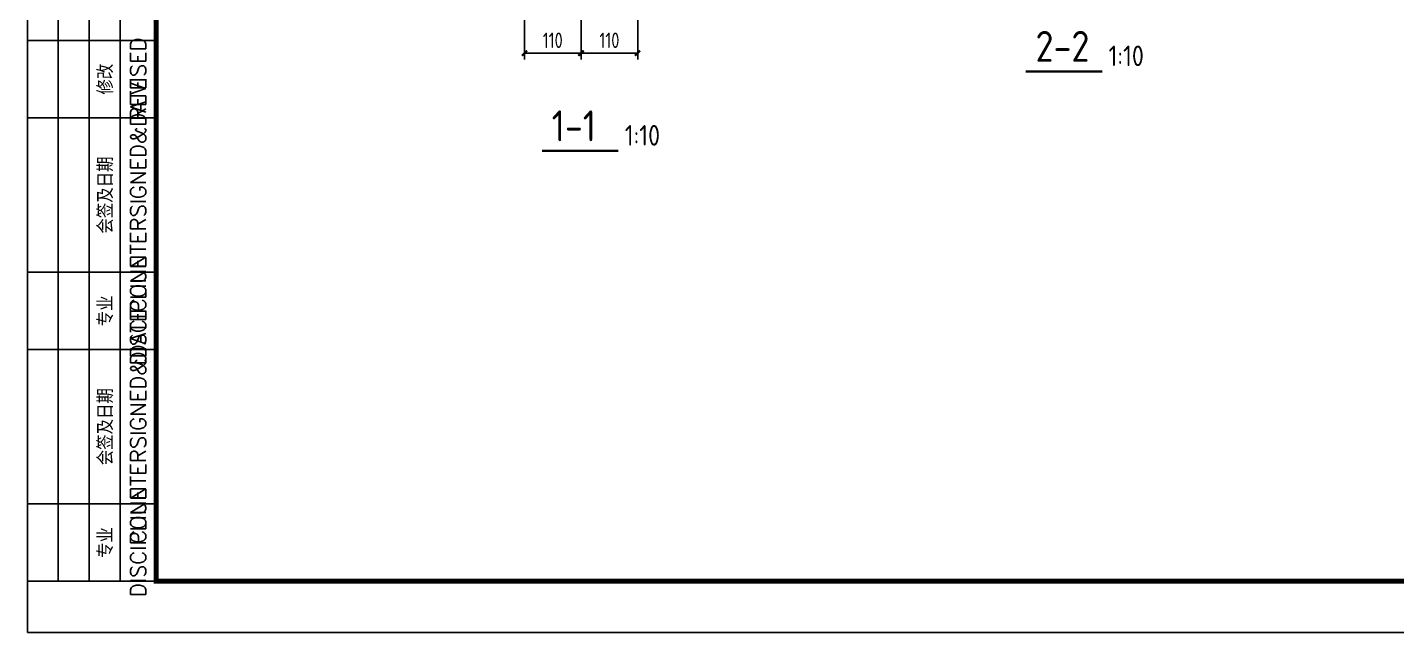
# Model space of a CAD drawing. Header units: millimetres. Extents: x 866561 to 876967, y 40200 to 44891.
# Drawn here: x 875132.1 to 875397.9, y 40208.1 to 40325.7 of the extents above; entities that cross this region are included whole.
import ezdxf
from ezdxf.enums import TextEntityAlignment as Align

# ---------------------------------------------------------------- set-up
doc = ezdxf.new("R2010")
doc.units = ezdxf.units.MM
doc.header["$LTSCALE"] = 1000
doc.header["$MEASUREMENT"] = 0
doc.linetypes.add('2', pattern=[11.4, 9, -0.9, 0.6, -0.9])
for name, color, linetype in [('10', 7, 'Continuous'), ('DIM', 7, 'Continuous'), ('中文', 7, 'Continuous'), ('轴线', 253, '2')]:
    doc.layers.add(name, color=color, linetype=linetype)
doc.styles.add('ECEC_TK', font='txt_l.shx', dxfattribs={"bigfont": 'hztxt_l.shx'})
doc.styles.add('GBHZ', font='gbenor.shx', dxfattribs={"width": 0.9, "bigfont": 'gbcbig.shx'})
doc.dimstyles.new('Y10', dxfattribs={"dimscale": 0, "dimtxt": 3, "dimasz": 0.01, "dimexe": 1.2, "dimexo": 1, "dimgap": 1, "dimtad": 1, "dimdec": 0, "dimlfac": 10, "dimzin": 0, "dimdsep": 46, "dimtxsty": 'GBHZ', "dimblk1": 'DX', "dimblk2": 'DX', "dimsah": 1, "dimcen": 0.09, "dimdle": 1, "dimadec": 0, "dimazin": 0, "dimtfac": 1, "dimtdec": 0, "dimtix": 1, "dimtmove": 2, "dimatfit": 3, "dimldrblk": 'DX', "dimfxl": 0, "dimtolj": 1, "dimtzin": 0, "dimarcsym": 0})

# ---------------------------------------------------------------- blocks, each defined once
blk = doc.blocks.new('DX')
at = {"color": 0, "linetype": 'ByBlock', "const_width": 40}
blk.add_lwpolyline([(-54, -51), (46, 49)], dxfattribs=at)
blk = doc.blocks.new('*D763')
at = {"layer": 'Defpoints', "color": 0, "linetype": 'ByBlock'}
for p in [(875228.56, 40337.42, -3), (875239.56, 40337.42, -3), (875239.56, 40320.69)]:
    blk.add_point(p, dxfattribs=at)
at = {"layer": 'DIM', "color": 0, "linetype": 'ByBlock', "lineweight": -2}
for p, q in [((875228.56, 40336.42), (875228.56, 40319.49)), ((875239.56, 40336.42), (875239.56, 40319.49)), ((875228.57, 40320.69), (875239.55, 40320.69))]:
    blk.add_line(p, q, dxfattribs=at)
at = {"layer": 'DIM', "color": 0, "linetype": 'ByBlock', "lineweight": -2, "xscale": 0.01, "yscale": 0.01, "zscale": 0.01, "rotation": 180}
blk.add_blockref('DX', (875228.56, 40320.69), dxfattribs=at)
at = {"layer": 'DIM', "color": 0, "linetype": 'ByBlock', "lineweight": -2, "xscale": 0.01, "yscale": 0.01, "zscale": 0.01}
blk.add_blockref('DX', (875239.56, 40320.69), dxfattribs=at)
at = {"layer": 'DIM', "color": 0, "linetype": 'ByBlock', "insert": (875234.06, 40323.19), "char_height": 3, "attachment_point": 5, "style": 'GBHZ'}
blk.add_mtext('\\A1;110', dxfattribs=at)
blk = doc.blocks.new('*D764')
at = {"layer": 'Defpoints', "color": 0, "linetype": 'ByBlock'}
for p in [(875239.56, 40337.42, -3), (875250.56, 40337.42, -3), (875250.56, 40320.69)]:
    blk.add_point(p, dxfattribs=at)
at = {"layer": 'DIM', "color": 0, "linetype": 'ByBlock', "lineweight": -2}
for p, q in [((875239.56, 40336.42), (875239.56, 40319.49)), ((875250.56, 40336.42), (875250.56, 40319.49)), ((875239.57, 40320.69), (875250.55, 40320.69))]:
    blk.add_line(p, q, dxfattribs=at)
at = {"layer": 'DIM', "color": 0, "linetype": 'ByBlock', "lineweight": -2, "xscale": 0.01, "yscale": 0.01, "zscale": 0.01, "rotation": 180}
blk.add_blockref('DX', (875239.56, 40320.69), dxfattribs=at)
at = {"layer": 'DIM', "color": 0, "linetype": 'ByBlock', "lineweight": -2, "xscale": 0.01, "yscale": 0.01, "zscale": 0.01}
blk.add_blockref('DX', (875250.56, 40320.69), dxfattribs=at)
at = {"layer": 'DIM', "color": 0, "linetype": 'ByBlock', "insert": (875245.06, 40323.19), "char_height": 3, "attachment_point": 5, "style": 'GBHZ'}
blk.add_mtext('\\A1;110', dxfattribs=at)

msp = doc.modelspace()

# ---------------------------------------------------------------- linework, layer by layer
for p, q in [((875132.094, 40208.139), (875132.094, 40802.139)), ((875132.094, 40802.139), (875132.094, 40208.139)), ((875138.094, 40218.139), (875138.094, 40398.139)), ((875144.094, 40218.139), (875144.094, 40398.139)), ((875150.094, 40218.139), (875150.094, 40398.139)), ((875132.094, 40323.139), (875157.094, 40323.139)), ((875132.094, 40308.139), (875157.094, 40308.139)), ((875132.094, 40278.139), (875157.094, 40278.139)), ((875132.094, 40263.139), (875157.094, 40263.139)), ((875132.094, 40233.139), (875157.094, 40233.139)), ((875973.094, 40208.139), (875132.094, 40208.139))]:
    msp.add_line(p, q)
at = {"color": 0, "const_width": 1}
msp.add_lwpolyline([(875963.094, 40218.139), (875157.094, 40218.139), (875157.094, 40792.139), (875963.094, 40792.139)], close=True, dxfattribs=at)
msp.add_lwpolyline([(875132.094, 40398.139), (875132.094, 40218.139), (875157.094, 40218.139), (875157.094, 40398.139)], close=True)
at = {"layer": '10', "const_width": 0.45, "elevation": 3}
msp.add_lwpolyline([(875325.859, 40317.158), (875340.723, 40317.158)], dxfattribs=at)
at = {"layer": '10', "const_width": 0.45}
msp.add_lwpolyline([(875231.955, 40301.716), (875246.818, 40301.716)], dxfattribs=at)

# ---------------------------------------------------------------- texts
at = {"style": 'ECEC_TK'}
for s, p in [('REVISED', (875153.594, 40315.639)), ('修改', (875147.094, 40315.639)), ('COUNTERSIGNED&DATE', (875153.594, 40293.139)), ('会签及日期', (875147.094, 40293.139)), ('DISCIPLINE', (875153.594, 40270.639)), ('专业', (875147.094, 40270.639)), ('COUNTERSIGNED&DATE', (875153.594, 40248.139)), ('会签及日期', (875147.094, 40248.139)), ('DISCIPLINE', (875153.594, 40225.639)), ('专业', (875147.094, 40225.639))]:
    msp.add_text(s, height=3, rotation=90, dxfattribs=at).set_placement(p, align=Align.MIDDLE)
at = {"layer": '中文', "style": 'GBHZ'}
for p in [(875341.948, 40318.174, 2.991), (875248.044, 40302.733, -0.009)]:
    msp.add_text('1:10', height=4, dxfattribs=at).set_placement(p)
at = {"layer": '轴线', "color": 61, "linetype": 'ByBlock', "style": 'GBHZ'}
for s, p in [('2-2', (875327.769, 40319.013, 3)), ('1-1', (875233.864, 40303.571))]:
    msp.add_text(s, height=6, dxfattribs=at).set_placement(p)

# ---------------------------------------------------------------- dimensions: what is measured, and where the dimension line sits
at = {"layer": 'DIM', "color": 2, "linetype": 'ByBlock'}
for base, p1, p2, picture, middle in [((875239.565, 40320.69), (875228.565, 40337.416, -3), (875239.565, 40337.416, -3), '*D763', (875234.065, 40323.19)), ((875250.565, 40320.69), (875239.565, 40337.416, -3), (875250.565, 40337.416, -3), '*D764', (875245.065, 40323.19))]:
    dim = msp.add_linear_dim(base=base, p1=p1, p2=p2, dimstyle='Y10', override={"dimscale": 1}, dxfattribs=at)
    dim.commit()
    dim.dimension.update_dxf_attribs({"geometry": picture, "text_midpoint": middle})

doc.saveas('drawing.dxf')
